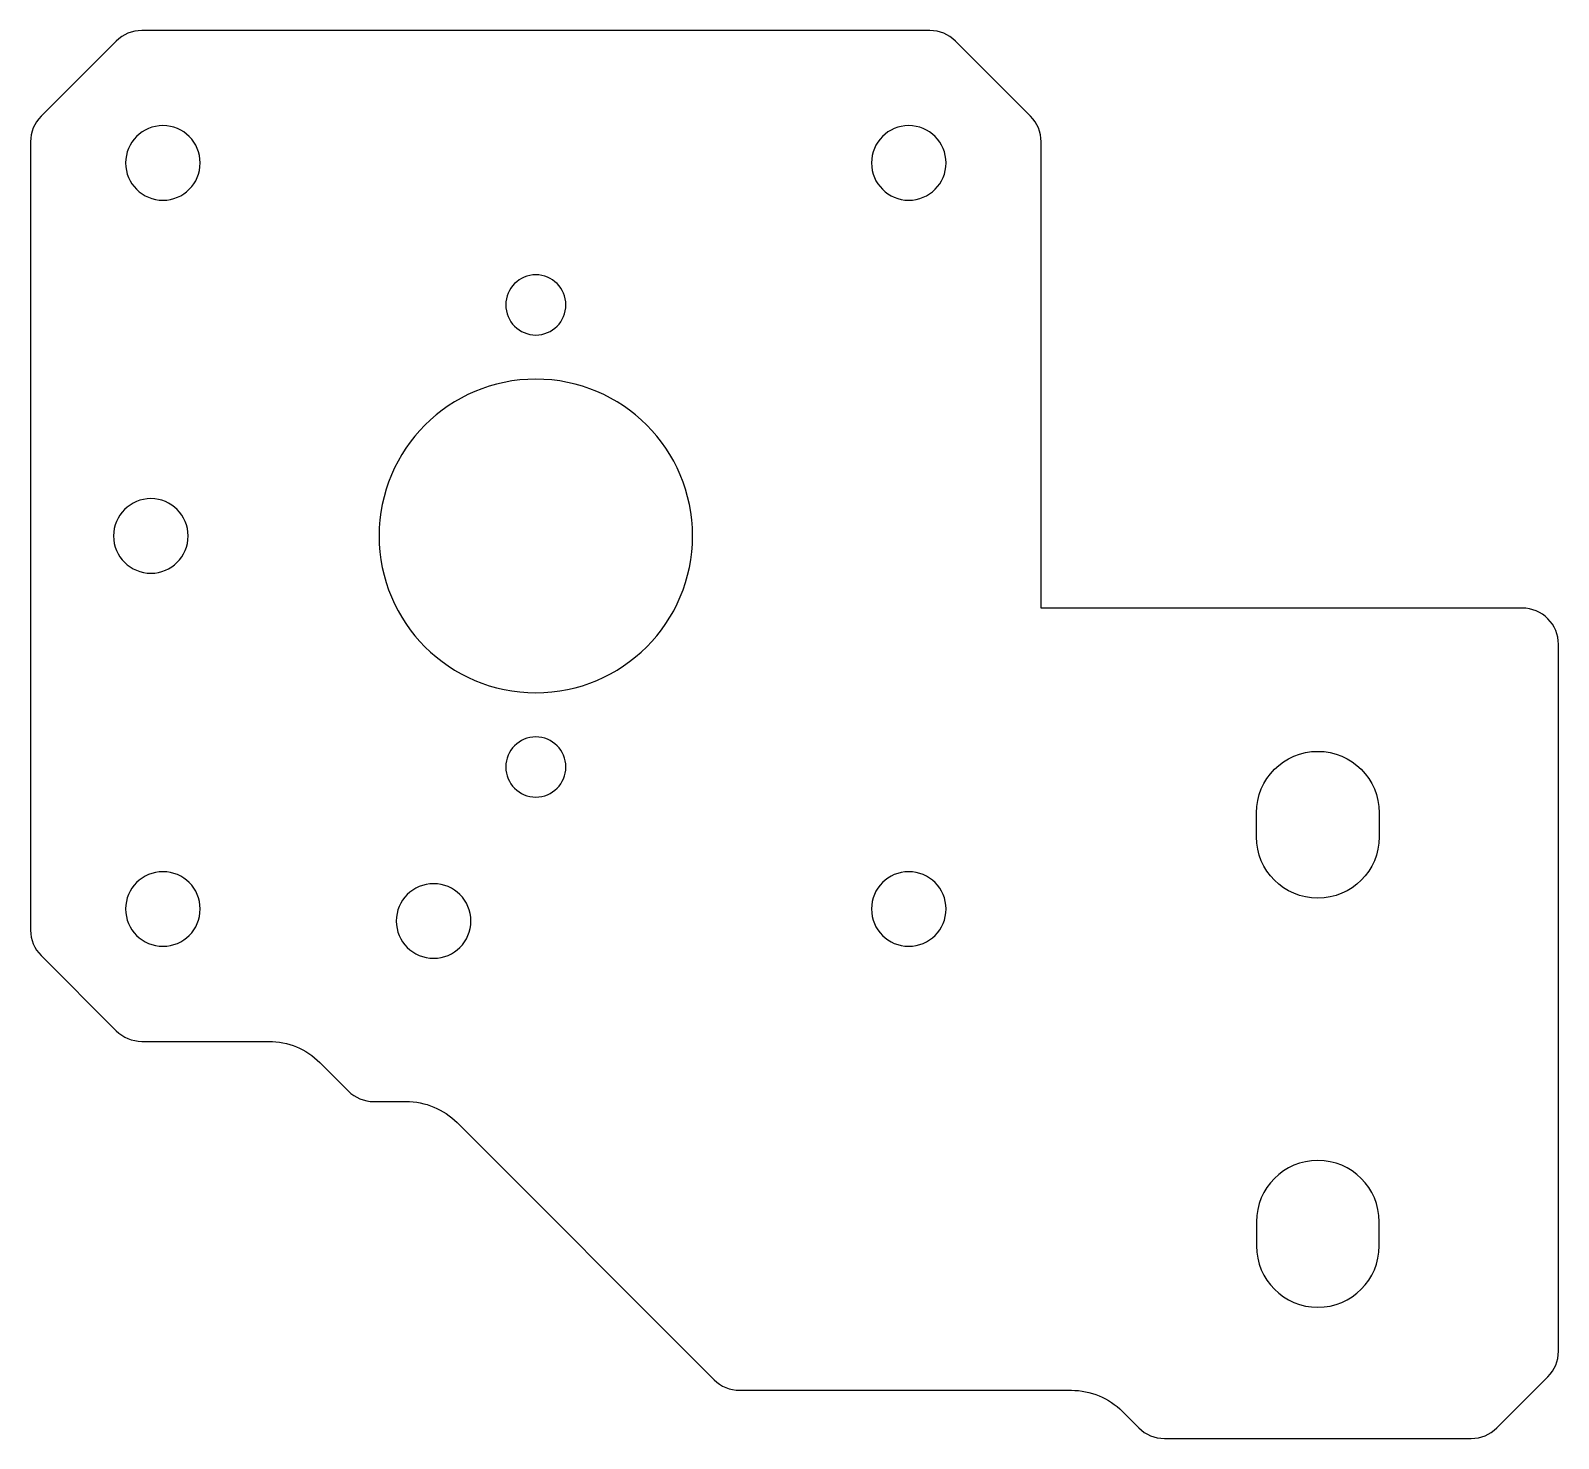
# Model space of a CAD drawing. Header units: millimetres. Extents: x 641.5 to 705, y -304.5 to -246.
import ezdxf

# ---------------------------------------------------------------- set-up
doc = ezdxf.new("R2010")
doc.units = ezdxf.units.MM
doc.layers.get('0').update_dxf_attribs({"linetype": 'CONTINUOUS'})

msp = doc.modelspace()

# ---------------------------------------------------------------- linework, layer by layer
for points in [[(704.561, -301.939, 0.198912), (705, -300.879), (705, -271.5, 0.414214), (703.5, -270), (683.5, -270), (683.5, -250.621, 0.198912), (683.061, -249.561), (679.939, -246.439, 0.198912), (678.879, -246), (646.121, -246, 0.198912), (645.061, -246.439), (641.939, -249.561, 0.198912), (641.5, -250.621), (641.5, -283.379, 0.198912), (641.939, -284.439), (645.061, -287.561, 0.198912), (646.121, -288), (651.401, -288, -0.198912), (653.522, -288.879), (654.704, -290.061, 0.198912), (655.765, -290.5), (657.107, -290.5, -0.198912), (659.228, -291.379), (669.91, -302.061, 0.198912), (670.971, -302.5), (684.757, -302.5, -0.198912), (686.879, -303.379), (687.561, -304.061, 0.198912), (688.621, -304.5), (701.379, -304.5, 0.198912), (702.439, -304.061)], [(697.55, -278.5), (697.55, -279.5, -1), (692.45, -279.5), (692.45, -278.5, -1)], [(697.55, -295.5, 1), (692.45, -295.5), (692.45, -296.5, 1), (697.55, -296.5)]]:
    msp.add_lwpolyline(points, format="xyb", close=True)
at = {"extrusion": (3.86626e-52, -1.39297e-36, -1)}
for centre, radius in [((-647, -251.5), 1.55), ((-678, -251.5), 1.55), ((-662.5, -257.4), 1.25), ((-662.5, -267), 6.515), ((-662.5, -276.6), 1.25), ((-647, -282.5), 1.55), ((-678, -282.5), 1.55), ((-658.25, -283), 1.55)]:
    msp.add_circle(centre, radius, dxfattribs=at)
at = {"extrusion": (-2.20715e-47, -1.39297e-36, -1)}
msp.add_circle((-646.5, -267), 1.55, dxfattribs=at)

doc.saveas('drawing.dxf')
